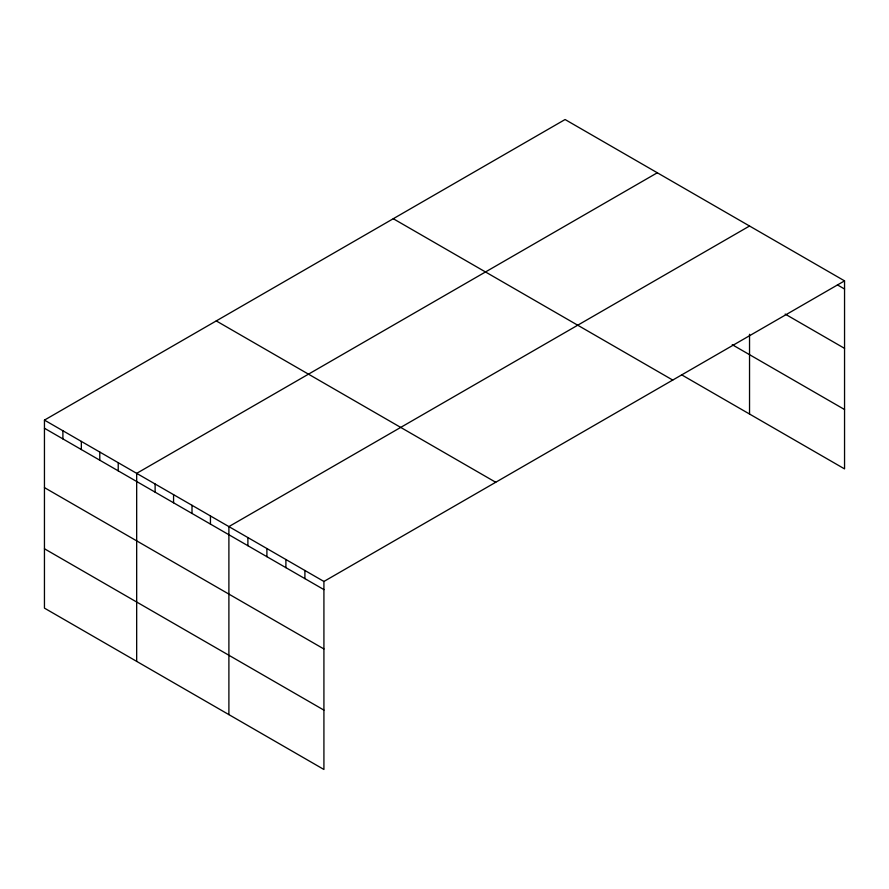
<?xml version="1.0" encoding="UTF-8"?>
<svg xmlns="http://www.w3.org/2000/svg" width="889" height="889" viewBox="0 0 889 889"><rect width="100%" height="100%" fill="white"/><g stroke="black" fill="none" stroke-linecap="round" stroke-linejoin="round"><path stroke-width="1.33" d="M844.55 280.868L323.918 581.462L323.918 769.474L44.45 608.132L44.45 420.108L565.082 119.526L844.55 280.868L844.55 468.892L681.519 374.758M657.304 172.766L136.673 473.359L136.673 661.372M749.538 226.017L228.895 526.599L228.895 714.612M837.427 284.902L844.55 289.014M785.165 314.084L844.55 348.377M732.236 344.688L844.55 409.529M393.271 218.716L672.74 380.07M216.26 320.918L495.729 482.271M44.45 420.108L323.918 581.462M44.45 428.254L323.918 589.607M44.45 487.617L323.918 648.959M44.45 548.769L323.918 710.122M749.538 334.286L749.538 414.03M304.905 570.494L304.905 578.628M285.902 559.514L285.902 567.66M266.9 548.546L266.9 556.692M247.898 537.578L247.898 545.724M210.449 515.953L210.449 524.099M192.002 505.308L192.002 513.453M173.566 494.651L173.566 502.796M155.119 484.005L155.119 492.15M118.226 462.713L118.226 470.859M99.779 452.057L99.779 460.202M81.344 441.411L81.344 449.556M62.897 430.765L62.897 438.91"/></g></svg>
